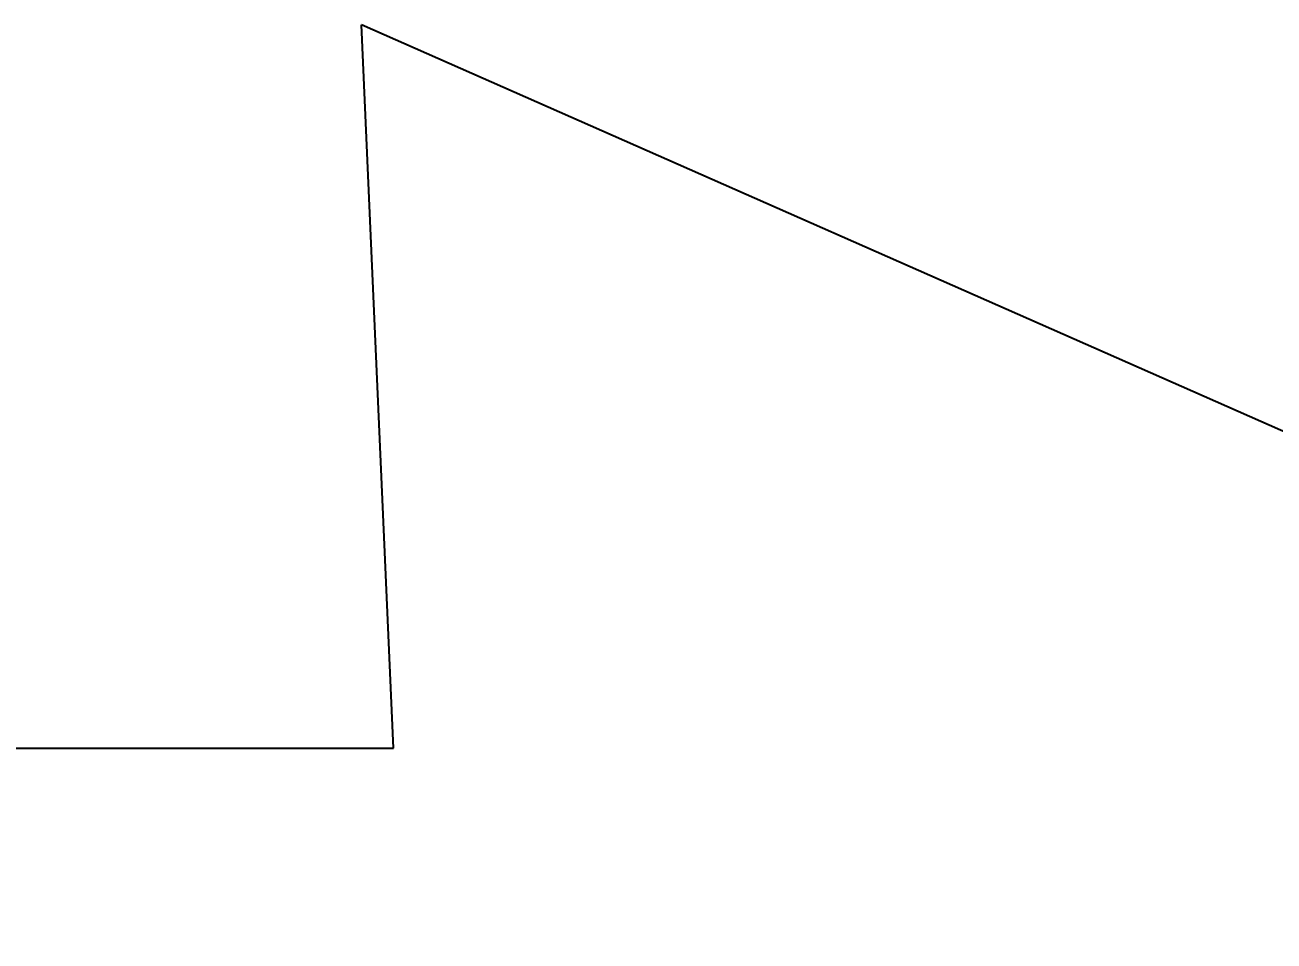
# Model space of a CAD drawing. Header units: inches. Extents: x -4597 to 93300, y -11124 to 5932.
# Drawn here: x 154.59 to 180.49, y -9097.97 to -9078.97 of the extents above; entities that cross this region are included whole.
import ezdxf

# ---------------------------------------------------------------- set-up
doc = ezdxf.new("R2010")
doc.units = ezdxf.units.IN
doc.header["$LTSCALE"] = 0.5
doc.header["$MEASUREMENT"] = 0
doc.header["$PDMODE"] = 66
doc.layers.add('hatch', color=9, linetype='Continuous', lineweight=0)
doc.layers.add('Toilet', color=7, linetype='Continuous', lineweight=25)
doc.styles.get("Standard").update_dxf_attribs({"font": 'arial.ttf'})
doc.dimstyles.new('S8', dxfattribs={"dimtxt": 5, "dimasz": 1, "dimexe": 6, "dimexo": 18, "dimgap": 1.9375, "dimtad": 1, "dimdec": 0, "dimzin": 3, "dimdsep": 46, "dimlunit": 4, "dimtxsty": 'Standard', "dimblk": 'dot 2', "dimcen": 12, "dimse1": 1, "dimse2": 1, "dimclrd": 1, "dimclre": 1, "dimclrt": 256, "dimadec": 0, "dimazin": 0, "dimtfac": 0.75, "dimtdec": 0, "dimtix": 1, "dimtmove": 1, "dimatfit": 3, "dimldrblk": 'DOT', "dimfxl": 1, "dimtolj": 1, "dimtzin": 0, "dimlwd": 9, "dimlwe": 9, "dimarcsym": 0})

# ---------------------------------------------------------------- blocks, each defined once
blk = doc.blocks.new('dot1')
at = {"layer": 'hatch'}
h = blk.add_hatch(color=256, dxfattribs=at)
edge = h.paths.add_edge_path()
edge.add_arc((0, 0), 1, 0, 360)
for p, q in [((0, 3), (0, -3)), ((3, 0), (-3, 0))]:
    blk.add_line(p, q, dxfattribs=at)
blk.add_circle((0, 0), 1, dxfattribs=at)
blk = doc.blocks.new('dot 2')
at = {"layer": 'hatch', "xscale": 0.5, "yscale": 0.5, "zscale": 0.5}
blk.add_blockref('dot1', (0, 0), dxfattribs=at)
blk = doc.blocks.new('*D474')
at = {"layer": 'Defpoints', "color": 0, "transparency": 16777216}
for p in [(121.862, -9045.965), (221.626, -9078.965), (272.515, -9078.965)]:
    blk.add_point(p, dxfattribs=at)
at = {"layer": 'Toilet', "color": 1, "lineweight": 9, "transparency": 16777216}
blk.add_line((272.515, -9046.965), (272.515, -9077.965), dxfattribs=at)
for p, rotation in [((272.515, -9045.965), 90), ((272.515, -9078.965), 270)]:
    blk.add_blockref('dot 2', p, dxfattribs=dict(at, rotation=rotation))
at = {"layer": 'Toilet', "transparency": 16777216, "insert": (268.024, -9062.465), "char_height": 5, "attachment_point": 5, "rotation": 90}
blk.add_mtext('\\A1;2\'-9"', dxfattribs=at)
blk = doc.blocks.new('_Dot')
at = {"color": 0, "linetype": 'ByBlock', "lineweight": -2}
blk.add_line((-0.5, 0), (-1, 0), dxfattribs=at)
at = {"color": 0, "linetype": 'ByBlock', "const_width": 0.5}
blk.add_lwpolyline([(-0.25, 0, 1), (0.25, 0, 1)], format="xyb", close=True, dxfattribs=at)

msp = doc.modelspace()

# ---------------------------------------------------------------- linework, layer by layer
at = {"layer": 'Toilet'}
for p, q in [((162.232, -9093.965), (161.567, -9078.965)), ((204.645, -9097.965), (161.567, -9078.965)), ((133.862, -9093.965), (162.232, -9093.965))]:
    msp.add_line(p, q, dxfattribs=at)

# ---------------------------------------------------------------- dimensions: what is measured, and where the dimension line sits
dim = msp.add_linear_dim(base=(272.515, -9078.965), p1=(121.862, -9045.965), p2=(221.626, -9078.965), angle=90, dimstyle='S8', override={"dimfxl": 2, "dimfxlon": 1, "dimarcsym": 1}, dxfattribs=at)
dim.commit()
dim.dimension.update_dxf_attribs({"geometry": '*D474', "text_midpoint": (268.024, -9062.465)})

doc.saveas('drawing.dxf')
